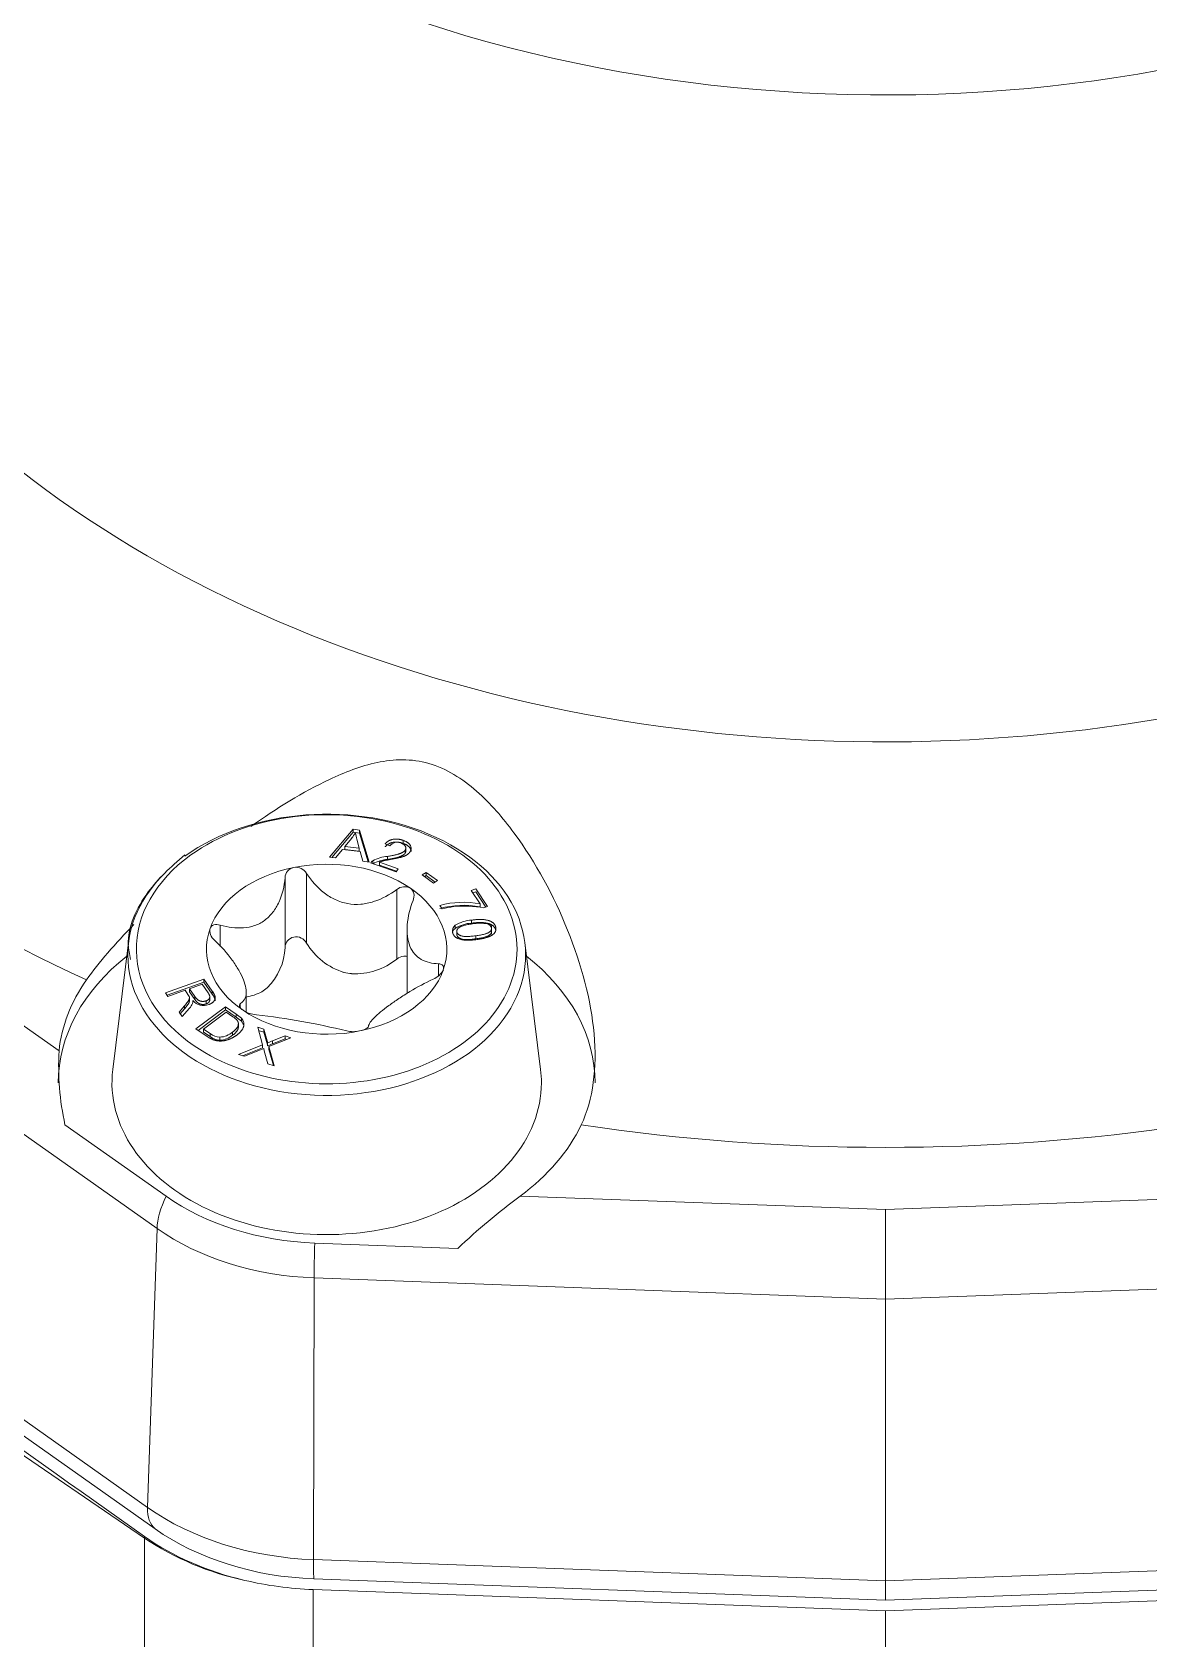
# Model space of a CAD drawing. Header units: millimetres. Extents: x 113490 to 142599, y -20467 to 115.
# Drawn here: x 125818.89 to 125844.9, y -7414.4 to -7376.98 of the extents above; entities that cross this region are included whole.
import ezdxf

# ---------------------------------------------------------------- set-up
doc = ezdxf.new("R2010")
doc.units = ezdxf.units.MM
doc.layers.add('DV1_0', color=7, linetype='Continuous')

msp = doc.modelspace()

# ---------------------------------------------------------------- linework, layer by layer
at = {"layer": 'DV1_0', "color": 7, "linetype": 'Continuous', "lineweight": 20}
for p, q in [((125803.399, -7391.832), (125821.8, -7404.843)), ((125819.517, -7400.705), (125807.803, -7392.423)), ((125827.53, -7395.803), (125827.53, -7395.874)), ((125827.574, -7396.035), (125827.574, -7396.106)), ((125825.283, -7396.575), (125825.283, -7398.194)), ((125827.386, -7396.948), (125827.386, -7398.567)), ((125829.125, -7397.661), (125829.125, -7397.732)), ((125823.272, -7397.777), (125823.272, -7398.278)), ((125828.782, -7397.94), (125828.782, -7398.011)), ((125829.221, -7398.026), (125829.221, -7398.097)), ((125829.687, -7397.822), (125829.687, -7397.893)), ((125821.579, -7411.34), (125803.178, -7398.329)), ((125828.355, -7398.679), (125828.355, -7398.958)), ((125803.107, -7399.498), (125821.507, -7412.055)), ((125822.681, -7399.44), (125822.681, -7399.51)), ((125823.087, -7399.317), (125823.087, -7399.388)), ((125822.941, -7399.542), (125822.941, -7399.613)), ((125823.645, -7399.851), (125823.645, -7399.922)), ((125823.739, -7399.609), (125823.739, -7399.701)), ((125823.557, -7400.272), (125823.557, -7400.343)), ((125823.039, -7400.304), (125823.039, -7400.374)), ((125838.761, -7404.402), (125830.258, -7404.087)), ((125847.264, -7404.087), (125838.761, -7404.402)), ((125821.579, -7411.34), (125821.8, -7404.843)), ((125825.441, -7412.556), (125825.458, -7405.994)), ((125825.458, -7405.994), (125838.761, -7406.487)), ((125838.761, -7406.487), (125852.065, -7405.994)), ((125821.507, -7412.055), (125821.507, -7412.015)), ((125821.507, -7412.055), (125821.507, -7420.442)), ((125838.761, -7413.05), (125825.441, -7412.556)), ((125852.081, -7412.556), (125838.761, -7413.05)), ((125825.436, -7413.253), (125825.436, -7421.67))]:
    msp.add_line(p, q, dxfattribs=at)
at = {"layer": 'DV1_0', "color": 7, "linetype": 'Continuous', "lineweight": 15}
for p, q in [((125825.816, -7396.193), (125826.37, -7395.544)), ((125826.37, -7395.615), (125825.87, -7396.199)), ((125826.332, -7395.752), (125826.172, -7395.943)), ((125826.37, -7395.544), (125826.37, -7395.615)), ((125826.37, -7395.544), (125826.511, -7395.562)), ((125826.511, -7395.633), (125826.37, -7395.615)), ((125826.506, -7395.985), (125826.452, -7395.779)), ((125826.511, -7395.562), (125826.511, -7395.633)), ((125826.511, -7395.562), (125826.737, -7396.309)), ((125826.715, -7396.306), (125826.511, -7395.633)), ((125826.115, -7396.013), (125825.954, -7396.21)), ((125826.528, -7396.065), (125826.115, -7396.013)), ((125826.172, -7395.943), (125826.506, -7395.985)), ((125826.172, -7395.943), (125826.172, -7396.014)), ((125826.172, -7396.014), (125826.506, -7396.056)), ((125826.506, -7395.985), (125826.506, -7396.056)), ((125826.589, -7396.29), (125826.528, -7396.065)), ((125827.218, -7395.932), (125827.111, -7395.884)), ((125827.592, -7396.053), (125827.592, -7395.982)), ((125825.954, -7396.21), (125825.816, -7396.193)), ((125826.737, -7396.309), (125826.589, -7396.29)), ((125827.365, -7396.537), (125826.773, -7396.33)), ((125826.824, -7396.28), (125826.824, -7396.348)), ((125826.978, -7396.309), (125826.978, -7396.379)), ((125826.978, -7396.309), (125827.417, -7396.463)), ((125827.377, -7396.519), (125826.978, -7396.379)), ((125827.166, -7396.176), (125827.166, -7396.247)), ((125827.417, -7396.463), (125827.365, -7396.537)), ((125824.781, -7396.676), (125824.781, -7398.295)), ((125827.975, -7396.61), (125828.063, -7396.549)), ((125828.24, -7396.801), (125827.975, -7396.61)), ((125828.063, -7396.62), (125828.025, -7396.647)), ((125828.063, -7396.549), (125828.063, -7396.62)), ((125828.063, -7396.549), (125828.328, -7396.74)), ((125828.278, -7396.775), (125828.063, -7396.62)), ((125828.328, -7396.74), (125828.24, -7396.801)), ((125829.113, -7396.968), (125829.22, -7396.932)), ((125829.322, -7397.281), (125829.113, -7396.968)), ((125829.22, -7397.003), (125829.152, -7397.026)), ((125829.22, -7396.932), (125829.496, -7397.346)), ((125829.457, -7397.359), (125829.22, -7397.003)), ((125829.322, -7397.281), (125829.322, -7397.352)), ((125828.44, -7397.4), (125828.387, -7397.319)), ((125829.496, -7397.346), (125829.41, -7397.375)), ((125827.623, -7397.879), (125827.623, -7399.367)), ((125828.743, -7397.782), (125828.743, -7397.853)), ((125828.779, -7397.919), (125828.779, -7397.99)), ((125829.587, -7397.834), (125829.587, -7397.905)), ((125829.589, -7397.986), (125829.589, -7397.796)), ((125821.137, -7398.182), (125820.769, -7401.141)), ((125830.731, -7401.141), (125830.363, -7398.182)), ((125803.356, -7398.829), (125821.756, -7411.84)), ((125821.995, -7399.352), (125822.889, -7399.036)), ((125822.889, -7399.107), (125822.035, -7399.409)), ((125822.85, -7399.155), (125822.554, -7399.26)), ((125822.991, -7399.355), (125822.85, -7399.155)), ((125822.889, -7399.036), (125823.087, -7399.317)), ((125822.889, -7399.036), (125822.889, -7399.107)), ((125823.087, -7399.388), (125822.889, -7399.107)), ((125822.054, -7399.436), (125821.995, -7399.352)), ((125822.451, -7399.296), (125822.054, -7399.436)), ((125822.52, -7399.393), (125822.451, -7399.296)), ((125822.553, -7399.54), (125822.553, -7399.469)), ((125822.554, -7399.26), (125822.681, -7399.44)), ((125822.554, -7399.26), (125822.554, -7399.33)), ((125822.554, -7399.33), (125822.681, -7399.51)), ((125823.027, -7399.517), (125823.027, -7399.446)), ((125823.877, -7399.802), (125823.877, -7399.327)), ((125822.314, -7399.805), (125822.441, -7399.655)), ((125822.388, -7399.909), (125822.314, -7399.805)), ((125822.441, -7399.726), (125822.341, -7399.843)), ((125822.554, -7399.714), (125822.388, -7399.909)), ((125822.441, -7399.655), (125822.441, -7399.726)), ((125822.706, -7400.196), (125823.395, -7399.683)), ((125823.395, -7399.754), (125822.756, -7400.229)), ((125823.41, -7399.808), (125822.884, -7400.2)), ((125823.395, -7399.683), (125823.645, -7399.851)), ((125823.395, -7399.683), (125823.395, -7399.754)), ((125823.645, -7399.922), (125823.395, -7399.754)), ((125823.562, -7399.911), (125823.41, -7399.808)), ((125822.968, -7400.372), (125822.706, -7400.196)), ((125822.884, -7400.2), (125823.039, -7400.304)), ((125822.884, -7400.2), (125822.884, -7400.27)), ((125822.884, -7400.27), (125823.039, -7400.374)), ((125823.693, -7400.145), (125823.693, -7400.074)), ((125823.764, -7399.945), (125823.764, -7400.016)), ((125823.821, -7400.053), (125823.821, -7400.124)), ((125824.258, -7400.564), (125824.144, -7400.155)), ((125824.144, -7400.155), (125824.287, -7400.2)), ((125824.287, -7400.271), (125824.166, -7400.232)), ((125824.287, -7400.2), (125824.35, -7400.418)), ((125824.287, -7400.2), (125824.287, -7400.271)), ((125824.35, -7400.489), (125824.287, -7400.271)), ((125823.264, -7400.387), (125823.264, -7400.458)), ((125823.693, -7400.787), (125824.258, -7400.564)), ((125824.258, -7400.635), (125823.793, -7400.818)), ((125824.284, -7400.65), (125824.212, -7400.682)), ((125824.258, -7400.564), (125824.258, -7400.635)), ((125824.296, -7400.702), (125824.284, -7400.65)), ((125824.35, -7400.418), (125824.35, -7400.489)), ((125824.372, -7400.521), (125824.372, -7400.591)), ((125824.914, -7400.399), (125824.403, -7400.605)), ((125824.403, -7400.605), (125824.53, -7401.052)), ((125824.403, -7400.605), (125824.403, -7400.676)), ((125824.491, -7400.471), (125824.783, -7400.357)), ((125824.783, -7400.428), (125824.491, -7400.542)), ((125824.491, -7400.471), (125824.491, -7400.542)), ((125824.783, -7400.357), (125824.914, -7400.399)), ((125824.783, -7400.357), (125824.783, -7400.428)), ((125824.816, -7400.439), (125824.783, -7400.428)), ((125823.838, -7400.833), (125823.693, -7400.787)), ((125824.211, -7400.682), (125823.838, -7400.833)), ((125824.382, -7401.005), (125824.297, -7400.702)), ((125824.53, -7401.052), (125824.382, -7401.005)), ((125824.508, -7401.045), (125824.403, -7400.676)), ((125822.012, -7404.094), (125819.655, -7402.427)), ((125838.761, -7404.402), (125838.761, -7406.487)), ((125828.802, -7405.307), (125825.473, -7405.184)), ((125838.761, -7413.05), (125838.761, -7406.487)), ((125825.454, -7413.005), (125838.761, -7413.498)), ((125838.761, -7413.498), (125852.068, -7413.005)), ((125838.761, -7413.747), (125825.436, -7413.253)), ((125838.761, -7413.498), (125838.761, -7413.05)), ((125852.087, -7413.253), (125838.761, -7413.747)), ((125838.761, -7413.747), (125838.761, -7422.22))]:
    msp.add_line(p, q, dxfattribs=at)
for centre, radius, start, end in [((125825.628, -7395.175), 0.91, 320.65, 330.3218), ((125827.849, -7395.402), 1.448, 188.9073, 195.1025), ((125827.392, -7396.068), 0.221, 66.0253, 141.9322), ((125825.038, -7396.687), 0.258, 102.4614, 177.5436), ((125825.03, -7396.727), 0.296, 30.9904, 99.194), ((125827.24, -7397.033), 0.86, 94.89, 118.9251), ((125827.24, -7397.104), 0.86, 94.89, 118.9251), ((125827.564, -7397.158), 0.276, 60.8797, 130.3329), ((125828.937, -7399.341), 2.096, 79.4175, 105.2218), ((125828.937, -7399.412), 2.096, 79.4175, 105.2218), ((125828.897, -7399.02), 1.684, 96.3993, 105.7387), ((125828.968, -7399.654), 2.321, 79.0403, 96.4013), ((125829.171, -7398.469), 0.81, 93.2439, 121.9239), ((125828.835, -7397.91), 0.158, 125.6387, 195.7485), ((125828.835, -7397.981), 0.158, 125.6387, 164.1398), ((125829.171, -7398.54), 0.81, 93.2439, 121.9239), ((125829.318, -7398.631), 0.898, 78.8619, 100.9213), ((125823.379, -7398.239), 1.403, 314.6374, 357.6847), ((125826.587, -7397.429), 1.512, 210.4162, 253.2807), ((125826.406, -7397.339), 1.571, 267.2709, 308.5702), ((125828.064, -7398.618), 0.451, 291.3754, 333.1898), ((125822.312, -7399.55), 0.261, 24.7631, 37.137), ((125822.453, -7399.545), 0.18, 341.6589, 2.868), ((125822.885, -7399.314), 0.336, 221.4991, 290.492), ((125823.681, -7398.282), 1.186, 279.5325, 297.9297), ((125822.226, -7399.429), 0.435, 319.0405, 336.4881), ((125823.344, -7400.277), 0.427, 39.7276, 59.1819), ((125823.26, -7400.461), 0.721, 45.6168, 57.7208), ((125824.17, -7399.184), 0.685, 237.4322, 265.3209), ((125822.09, -7417.38), 17.63, 76.4619, 83.4048), ((125823.232, -7399.875), 0.513, 273.6229, 309.3243), ((125823.26, -7400.531), 0.721, 45.6168, 57.7208), ((125823.623, -7400.088), 0.201, 10.037, 45.3564), ((125823.623, -7400.159), 0.201, 10.037, 45.3564), ((125826.374, -7399.612), 0.647, 255.8964, 282.772), ((125823.277, -7400.005), 0.382, 231.3844, 268.1075), ((125823.277, -7400.076), 0.382, 231.3844, 268.1075), ((125823.232, -7399.946), 0.513, 273.6229, 309.3243), ((125823.784, -7400.598), 0.594, 7.4897, 17.6218), ((125823.784, -7400.669), 0.594, 7.4897, 17.6218), ((125825.031, -7401.935), 1.56, 110.2284, 114.9711), ((125825.031, -7402.006), 1.56, 110.2284, 114.9711), ((125826.021, -7401.05), 6.513, 176.966, 192.207), ((125840.27, -7417.517), 16.751, 126.7045, 133.2058), ((125825.226, -7406.495), 6.689, 236.2242, 258.0558)]:
    msp.add_arc(centre, radius, start, end, dxfattribs=at)
at = {"layer": 'DV1_0', "color": 7, "linetype": 'Continuous', "lineweight": 20}
msp.add_arc((126473.082, -6479.476), 1144.548, 234.192295, 235.278923, dxfattribs=at)
for centre, major_axis, ratio, start_param, end_param in [((125838.761, -7360.455), (-25.436, 0), 0.707107, 0, 2.650107), ((125838.761, -7374.301), (27.166, 0), 0.707107, 3.053085, 6.283185), ((125838.761, -7378.815), (-34.139, 0), 0.707107, 0.57636, 0.994436), ((125825.75, -7398.339), (4.432, 0), 0.707107, 2.365434, 3.942813), ((125838.761, -7378.815), (-34.139, 0), 0.707107, 1.361758, 1.779835), ((125822.86, -7404.13), (-0.866, -1.225), 0.5, 5.024204, 5.632799), ((125825.75, -7402.05), (-5.586, 0), 0.707107, 0.785398, 1.518436), ((125825.536, -7404.973), (-0.056, -1.499), 0.037007, -1.428214, -0.819619), ((125822.639, -7410.628), (-0.866, -1.225), 0.5, 5.632799, 6.256152), ((125825.75, -7408.391), (-5.899, 0), 0.707107, 0.785398, 1.518436), ((125825.52, -7411.535), (-0.056, -1.499), 0.037007, -0.819619, -0.196266)]:
    msp.add_ellipse(centre, major_axis=major_axis, ratio=ratio, start_param=start_param, end_param=end_param, dxfattribs=at)
at = {"layer": 'DV1_0', "color": 7, "linetype": 'Continuous', "lineweight": 15}
for centre, major_axis, ratio, start_param, end_param in [((125825.75, -7398.468), (-4.631, 0), 0.707107, 0, 5.505866), ((125825.75, -7398.339), (4.432, 0), 0.707107, 0, 2.365434), ((125825.75, -7398.339), (-2.8, 0), 0.707107, 4.990011, 6.037208), ((125825.75, -7398.339), (-2.8, 0), 0.707107, 3.942813, 4.990011), ((125826.967, -7396.392), (-0.213, 0), 0.707107, 5.449943, 5.85998), ((125825.75, -7398.468), (-4.631, 0), 0.707107, 5.655855, 6.283185), ((125825.75, -7398.339), (-2.8, 0), 0.707107, 2.895616, 3.942813), ((125825.75, -7398.339), (2.8, 0), 0.707107, 2.895616, 3.942813), ((125829.431, -7397.853), (0.158, 0), 0.707107, 0.173168, 1.181623), ((125825.75, -7398.339), (4.432, 0), 0.707107, 3.942813, 6.283185), ((125825.75, -7401.45), (6.25, 0), 0.707107, 2.410491, 3.141593), ((125825.75, -7401.45), (6.25, 0), 0.707107, 0, 0.731102), ((125824.478, -7412.117), (-57.3, 40.501), 0.023272, 1.206524, 1.535376), ((125825.75, -7401.026), (-6.25, 0), 0.707107, 5.820838, 6.210546), ((125826.66, -7397.713), (-1.721, 0), 0.707107, 1.271226, 1.378413), ((125825.75, -7398.339), (2.8, 0), 0.707107, 4.990011, 6.037208), ((125823.066, -7398.438), (1.721, 0), 0.707107, -0.82317, -0.715982), ((125825.75, -7398.339), (2.8, 0), 0.707107, 3.942813, 4.990011), ((125825.75, -7401.45), (5, 0), 0.707107, 3.053992, 6.283185), ((125825.75, -7401.45), (5, 0), 0.707107, 0, 0.087601), ((125825.75, -7401.026), (6.25, 0), 0.707107, 5.518067, 5.960135), ((125825.75, -7401.45), (-5.287, 0), 0.707107, 0.785398, 1.518436), ((125825.75, -7409.016), (-5.648, 0), 0.707107, 0.785398, 1.518436), ((125825.769, -7408.998), (-6.032, 0), 0.707107, 0.786035, 1.245513), ((125825.75, -7409.016), (-6, 0), 0.707107, 1.247141, 1.518436)]:
    msp.add_ellipse(centre, major_axis=major_axis, ratio=ratio, start_param=start_param, end_param=end_param, dxfattribs=at)
for points, degree, knots in [([(125823.983, -7395.48), (125824.584, -7395.057), (125825.192, -7394.679), (125826.171, -7394.216), (125826.54, -7394.072), (125827.312, -7393.909), (125827.724, -7393.896), (125828.534, -7394.128), (125828.914, -7394.37), (125829.567, -7394.944), (125829.853, -7395.279), (125830.627, -7396.33), (125831.036, -7397.091), (125831.684, -7398.697), (125831.906, -7399.522), (125832.047, -7401.098), (125831.956, -7401.839), (125831.677, -7402.429)], 3, [0.2660798, 0.2660798, 0.2660798, 0.2660798, 0.375, 0.375, 0.4375, 0.4375, 0.5, 0.5, 0.5625, 0.5625, 0.625, 0.625, 0.75, 0.75, 0.875, 0.875, 1, 1, 1, 1]), ([(125822.449, -7396.138), (125822.101, -7396.436), (125821.498, -7396.996), (125821.054, -7397.946), (125821.158, -7398.45), (125821.185, -7398.575)], 3, [0, 0, 0, 0, 0.399823, 0.872788, 1, 1, 1, 1]), ([(125827.716, -7396.062), (125827.716, -7396.029), (125827.659, -7395.919), (125827.53, -7395.874)], 2, [0.2852251, 0.2852251, 0.2852251, 0.5, 1, 1, 1]), ([(125823.272, -7397.777), (125823.455, -7397.828), (125823.635, -7397.854), (125823.901, -7397.834), (125823.987, -7397.817), (125824.151, -7397.761), (125824.231, -7397.72), (125824.373, -7397.616), (125824.438, -7397.551), (125824.552, -7397.405), (125824.6, -7397.324), (125824.719, -7397.063), (125824.764, -7396.873), (125824.781, -7396.676)], 3, [0, 0, 0, 0, 0.25, 0.25, 0.375, 0.375, 0.5, 0.5, 0.625, 0.625, 0.75, 0.75, 1, 1, 1, 1]), ([(125825.283, -7396.575), (125825.394, -7396.746), (125825.528, -7396.9), (125825.771, -7397.088), (125825.858, -7397.141), (125826.042, -7397.227), (125826.141, -7397.259), (125826.34, -7397.294), (125826.442, -7397.299), (125826.646, -7397.282), (125826.745, -7397.261), (125827.038, -7397.168), (125827.218, -7397.07), (125827.386, -7396.948)], 3, [0, 0, 0, 0, 0.25, 0.25, 0.375, 0.375, 0.5, 0.5, 0.625, 0.625, 0.75, 0.75, 1, 1, 1, 1]), ([(125827.698, -7396.917), (125827.741, -7396.946), (125827.769, -7396.992), (125827.789, -7397.095), (125827.782, -7397.152), (125827.761, -7397.205)], 3, [0, 0, 0, 0, 0.5, 0.5, 1, 1, 1, 1]), ([(125827.761, -7397.205), (125827.689, -7397.392), (125827.643, -7397.581), (125827.62, -7397.86), (125827.621, -7397.949), (125827.641, -7398.119), (125827.661, -7398.199), (125827.717, -7398.338), (125827.754, -7398.399), (125827.844, -7398.502), (125827.895, -7398.543), (125828.069, -7398.641), (125828.204, -7398.671), (125828.355, -7398.679)], 3, [0, 0, 0, 0, 0.25, 0.25, 0.375, 0.375, 0.5, 0.5, 0.625, 0.625, 0.75, 0.75, 1, 1, 1, 1]), ([(125823.145, -7398.135), (125823.102, -7398.095), (125823.066, -7398.047), (125823.025, -7397.949), (125823.02, -7397.898), (125823.034, -7397.857)], 3, [0, 0, 0, 0, 0.5, 0.5, 1, 1, 1, 1]), ([(125823.034, -7397.857), (125823.049, -7397.816), (125823.082, -7397.787), (125823.168, -7397.76), (125823.22, -7397.762), (125823.272, -7397.777)], 3, [0, 0, 0, 0, 0.5, 0.5, 1, 1, 1, 1]), ([(125823.739, -7399.609), (125823.811, -7399.557), (125823.858, -7399.49), (125823.88, -7399.352), (125823.879, -7399.301), (125823.859, -7399.185), (125823.839, -7399.12), (125823.783, -7398.981), (125823.746, -7398.905), (125823.656, -7398.749), (125823.605, -7398.67), (125823.431, -7398.431), (125823.296, -7398.278), (125823.145, -7398.135)], 3, [0, 0, 0, 0, 0.25, 0.25, 0.375, 0.375, 0.5, 0.5, 0.625, 0.625, 0.75, 0.75, 1, 1, 1, 1]), ([(125825.283, -7398.194), (125825.252, -7398.145), (125825.207, -7398.104), (125825.102, -7398.052), (125825.04, -7398.043), (125824.926, -7398.066), (125824.876, -7398.097), (125824.805, -7398.185), (125824.785, -7398.239), (125824.781, -7398.295)], 3, [0, 0, 0, 0, 0.25, 0.25, 0.5, 0.5, 0.75, 0.75, 1, 1, 1, 1]), ([(125827.623, -7398.505), (125827.598, -7398.5), (125827.572, -7398.499), (125827.489, -7398.509), (125827.434, -7398.532), (125827.386, -7398.567)], 3, [0.6307056, 0.6307056, 0.6307056, 0.6307056, 0.75, 0.75, 1, 1, 1, 1]), ([(125828.355, -7398.679), (125828.398, -7398.681), (125828.434, -7398.695), (125828.475, -7398.744), (125828.48, -7398.78), (125828.466, -7398.821)], 3, [0, 0, 0, 0, 0.5, 0.5, 1, 1, 1, 1]), ([(125828.228, -7399.038), (125828.045, -7399.121), (125827.865, -7399.217), (125827.599, -7399.378), (125827.514, -7399.433), (125827.349, -7399.543), (125827.27, -7399.599), (125827.127, -7399.703), (125827.062, -7399.753), (125826.948, -7399.846), (125826.9, -7399.888), (125826.781, -7400.008), (125826.736, -7400.076), (125826.72, -7400.138)], 3, [0, 0, 0, 0, 0.25, 0.25, 0.375, 0.375, 0.5, 0.5, 0.625, 0.625, 0.75, 0.75, 1, 1, 1, 1]), ([(125822.941, -7399.613), (125823.005, -7399.591), (125823.027, -7399.532), (125823.027, -7399.518)], 2, [0, 0, 0, 0.5, 0.6277871, 0.6277871, 0.6277871]), ([(125823.155, -7399.541), (125823.155, -7399.533), (125823.147, -7399.472), (125823.087, -7399.388)], 2, [0.614688, 0.614688, 0.614688, 0.6666667, 1, 1, 1]), ([(125822.553, -7399.539), (125822.553, -7399.549), (125822.547, -7399.583), (125822.495, -7399.661), (125822.441, -7399.726)], 2, [0.2028963, 0.2028963, 0.2028963, 0.3333333, 0.6666667, 1, 1, 1]), ([(125823.802, -7399.761), (125823.759, -7399.732), (125823.731, -7399.701), (125823.711, -7399.646), (125823.718, -7399.624), (125823.739, -7399.609)], 3, [0, 0, 0, 0, 0.5, 0.5, 1, 1, 1, 1]), ([(125823.557, -7400.343), (125823.665, -7400.262), (125823.693, -7400.169), (125823.693, -7400.146)], 2, [0, 0, 0, 0.5, 0.6856096, 0.6856096, 0.6856096]), ([(125826.72, -7400.138), (125826.715, -7400.156), (125826.695, -7400.176), (125826.625, -7400.214), (125826.575, -7400.232), (125826.517, -7400.243)], 3, [0, 0, 0, 0, 0.5, 0.5, 1, 1, 1, 1])]:
    msp.add_open_spline(points, degree=degree, knots=knots, dxfattribs=at)
for points, degree in [([(125827.111, -7395.884), (125827.185, -7395.799), (125827.402, -7395.758), (125827.53, -7395.803)], 2), ([(125827.53, -7395.874), (125827.402, -7395.829), (125827.185, -7395.87), (125827.111, -7395.955)], 2), ([(125827.166, -7396.176), (125827.371, -7396.142), (125827.543, -7396.08), (125827.574, -7396.035)], 2), ([(125827.574, -7396.106), (125827.543, -7396.15), (125827.371, -7396.213), (125827.166, -7396.247)], 2), ([(125827.686, -7396.077), (125827.659, -7396.115), (125827.564, -7396.173), (125827.405, -7396.218), (125827.237, -7396.248)], 2), ([(125827.574, -7396.035), (125827.607, -7395.989), (125827.557, -7395.893), (125827.482, -7395.866)], 2), ([(125827.53, -7395.803), (125827.659, -7395.848), (125827.738, -7396.002), (125827.686, -7396.077)], 2), ([(125827.592, -7396.052), (125827.593, -7396.079), (125827.574, -7396.106)], 2), ([(125827.237, -7396.248), (125827.097, -7396.272), (125827.011, -7396.294), (125826.978, -7396.309)], 2), ([(125829.125, -7397.661), (125829.3, -7397.638), (125829.526, -7397.661), (125829.667, -7397.746), (125829.687, -7397.822)], 2), ([(125820.156, -7399.055), (125820.448, -7398.642), (125820.828, -7398.203), (125821.259, -7397.766)], 3), ([(125829.243, -7398.114), (125829.07, -7398.137), (125828.844, -7398.114), (125828.703, -7398.029), (125828.683, -7397.953)], 2), ([(125829.148, -7397.749), (125828.905, -7397.781), (125828.767, -7397.882), (125828.782, -7397.94)], 2), ([(125828.782, -7397.94), (125828.797, -7397.999), (125828.978, -7398.058), (125829.221, -7398.026)], 2), ([(125828.782, -7398.011), (125828.797, -7398.069), (125828.978, -7398.129), (125829.221, -7398.097)], 2), ([(125829.687, -7397.893), (125829.667, -7397.817), (125829.526, -7397.732), (125829.3, -7397.709), (125829.125, -7397.732)], 2), ([(125829.221, -7398.026), (125829.463, -7397.994), (125829.602, -7397.894), (125829.587, -7397.834)], 2), ([(125829.221, -7398.097), (125829.463, -7398.065), (125829.602, -7397.964), (125829.587, -7397.905)], 2), ([(125829.687, -7397.822), (125829.701, -7397.878), (125829.66, -7397.971), (125829.554, -7398.041), (125829.39, -7398.095), (125829.243, -7398.114)], 2), ([(125822.441, -7399.655), (125822.495, -7399.59), (125822.547, -7399.513), (125822.556, -7399.463), (125822.549, -7399.441)], 2), ([(125822.681, -7399.44), (125822.721, -7399.497), (125822.8, -7399.55), (125822.898, -7399.557), (125822.941, -7399.542)], 2), ([(125822.681, -7399.51), (125822.721, -7399.568), (125822.8, -7399.621), (125822.898, -7399.628), (125822.941, -7399.613)], 2), ([(125822.941, -7399.542), (125823.005, -7399.52), (125823.041, -7399.426), (125822.991, -7399.355)], 2), ([(125823.087, -7399.317), (125823.147, -7399.402), (125823.161, -7399.507), (125823.076, -7399.603), (125823.002, -7399.628)], 2), ([(125823.557, -7400.272), (125823.665, -7400.191), (125823.706, -7400.055), (125823.672, -7400.005)], 2), ([(125823.821, -7400.053), (125823.833, -7400.126), (125823.746, -7400.271), (125823.654, -7400.34)], 2), ([(125823.654, -7400.34), (125823.576, -7400.398), (125823.416, -7400.462), (125823.276, -7400.481), (125823.159, -7400.466), (125823.034, -7400.416), (125822.968, -7400.372)], 2)]:
    msp.add_open_spline(points, degree=degree, dxfattribs=at)

doc.saveas('drawing.dxf')
